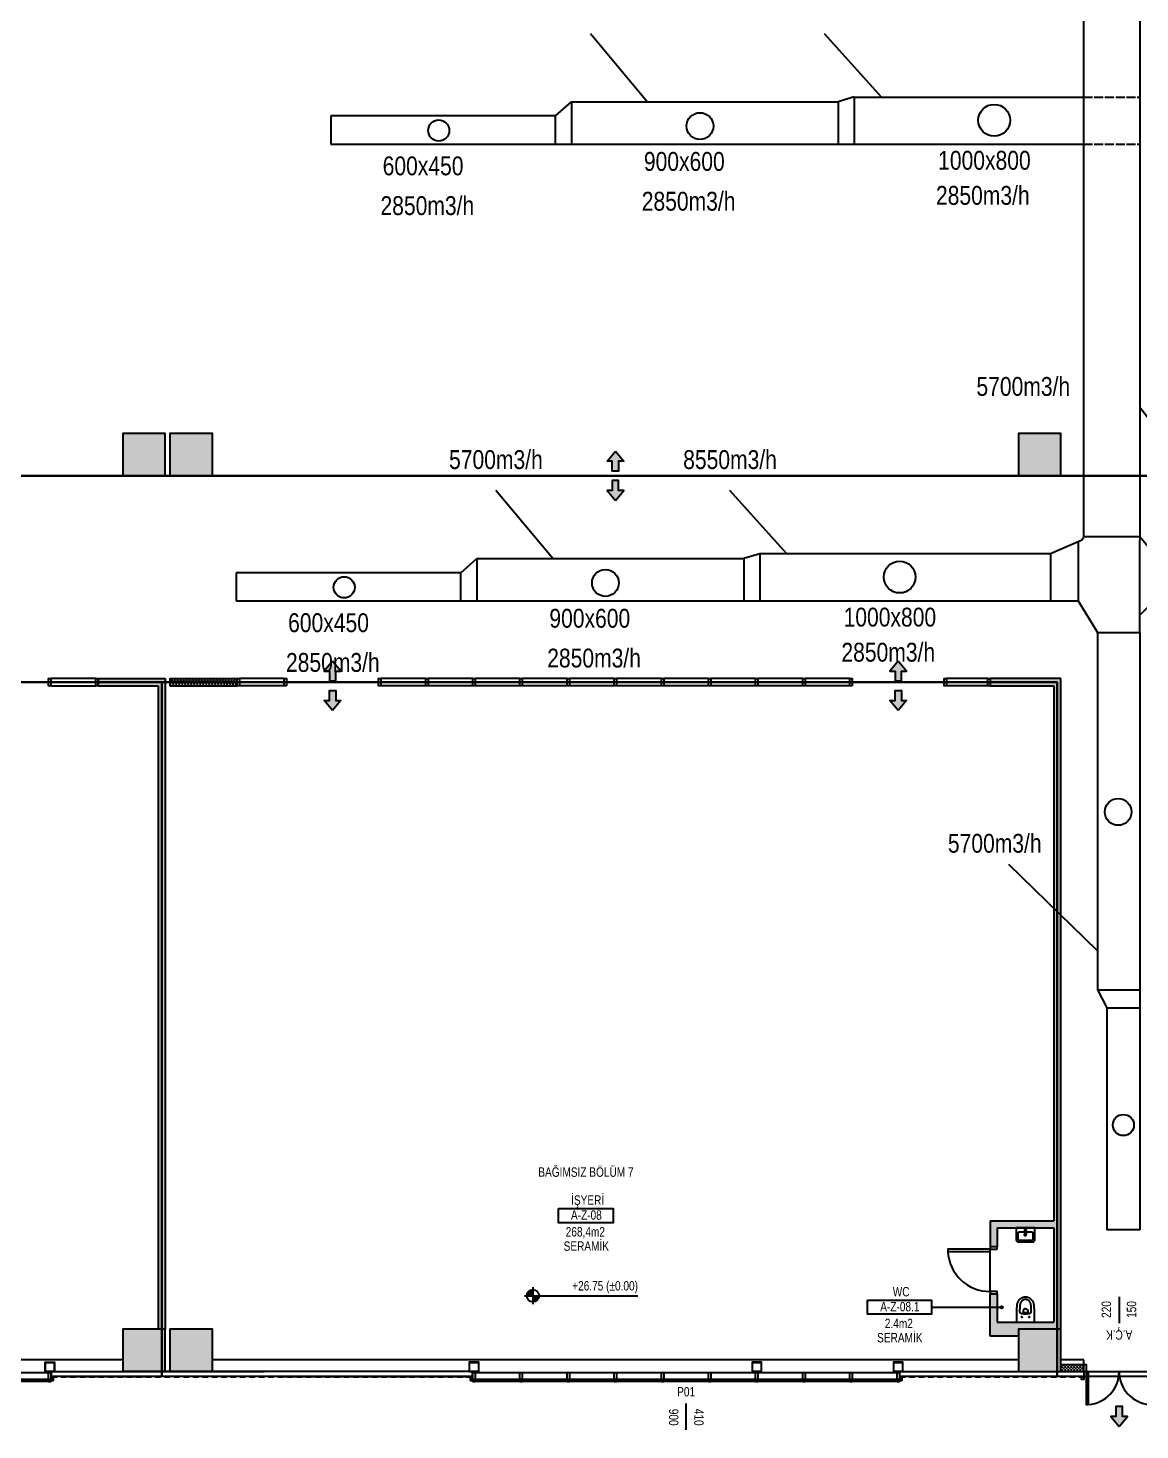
# Model space of a CAD drawing. Header units: centimetres. Extents: x 26200 to 113000, y -600 to 9300.
# Drawn here: x 61333 to 63692, y 1395 to 4369 of the extents above; entities that cross this region are included whole.
import ezdxf
from ezdxf.enums import TextEntityAlignment as Align

# ---------------------------------------------------------------- set-up
doc = ezdxf.new("R2010")
doc.units = ezdxf.units.CM
doc.linetypes.add('DASHED', pattern=[1.524, 1.27, -0.254])
for name, color, linetype in [('A-ANNO-DIMS', 8, 'Continuous'), ('A-ANNO-IDEN', 8, 'Continuous'), ('A-ANNO-TEXT', 8, 'Continuous'), ('A-AREA', 8, 'Continuous'), ('A-DOOR', 8, 'Continuous'), ('A-ELEV-01', 8, 'Continuous'), ('A-ELEV-03', 8, 'Continuous'), ('A-FLOR-FIXT', 8, 'Continuous'), ('A-GLAZ-FRME', 8, 'Continuous'), ('A-GLAZ-FULL', 8, 'Continuous'), ('A-GLAZ-SILL', 8, 'Continuous'), ('A-WALL', 8, 'Continuous'), ('A-WALL-HTCH', 8, 'Continuous'), ('A-WALL-INSL', 8, 'Continuous'), ('A-WALL-SNWPNL', 8, 'Continuous'), ('A-WALL-STEL', 8, 'Continuous'), ('MTY-DONUS-CAP', 110, 'Continuous'), ('MTY-DONUS-KANALI', 4, 'Continuous'), ('MTY-DONUS-KANALI-GIZLI', 4, 'DASHED'), ('MTY-UFLEME-CAP', 21, 'Continuous'), ('MTY-UFLEME-KANALI', 20, 'Continuous'), ('S-CONC', 5, 'Continuous'), ('S-HTCH', 8, 'Continuous'), ('S-STEL', 3, 'Continuous')]:
    doc.layers.add(name, color=color, linetype=linetype)
doc.styles.add('Fields_100', font='act_simplex.shx', dxfattribs={"width": 0.8, "height": 20})
doc.styles.add('ROTAS', font='arial.ttf')
pattern_1 = [(0, (47244.2896, 54361.0323), (3.175, 3.175), [3.175, -3.175])]

# ---------------------------------------------------------------- blocks, each defined once
blk = doc.blocks.new('Mahal kutusu_100')
at = {"color": 0}
blk.add_lwpolyline([(-58, 30), (58, 30), (58, 0), (-58, 0)], close=True, dxfattribs=at)
at = {"color": 0, "style": 'Fields_100', "width": 0.8}
for tag, p in [('MAHAL', (3.6, 37.9)), ('KOD', (0.9, 6.2)), ('ALAN', (-1.3, -29.4)), ('KAPLAMA', (0.8, -59.7))]:
    blk.add_attdef(tag, text='', height=20, dxfattribs=at).set_placement(p, align=Align.CENTER)
blk = doc.blocks.new('KLOZET')
at = {"linetype": 'Continuous'}
for p, q in [((-18, 30.7), (-17.9, 32)), ((-18, 29.4), (-18, 30.7)), ((-17.9, 32), (-17.8, 33.3)), ((-17.8, 33.3), (-17.7, 34.5)), ((-17.7, 34.5), (-17.6, 35.7)), ((-17.6, 35.7), (-17.5, 36.9)), ((-17.5, 36.9), (-17.3, 38.1)), ((-17.3, 38.1), (-17.1, 39.2)), ((-17.1, 39.2), (-16.8, 40.3)), ((-16.8, 40.3), (-16.5, 41.3)), ((-16.5, 41.3), (-16.1, 42.4)), ((-16.1, 42.4), (-15.7, 43.3)), ((-15.7, 43.3), (-15.3, 44.3)), ((-15.3, 44.3), (-14.8, 45.2)), ((-14.8, 45.2), (-14.3, 46)), ((-14.3, 46), (-13.7, 46.8)), ((-13.7, 46.8), (-13.1, 47.6)), ((-13.1, 47.6), (-12.4, 48.3)), ((-12.4, 48.3), (-11.7, 49)), ((-12.2, 31.1), (-12.3, 30.4)), ((-12.3, 30.4), (-12.3, 29.6)), ((-12.1, 32.6), (-12.2, 31.9)), ((-12.2, 31.9), (-12.2, 31.1)), ((-12, 33.9), (-12.1, 33.2)), ((-12.1, 33.2), (-12.1, 32.6)), ((-11.9, 35.1), (-12, 34.5)), ((-12, 34.5), (-12, 33.9)), ((-11.8, 35.7), (-11.9, 35.1)), ((-11.7, 36.7), (-11.8, 36.2)), ((-11.8, 36.2), (-11.8, 35.7)), ((-11.7, 49), (-11, 49.6)), ((-11.6, 37.3), (-11.7, 36.7)), ((-11.5, 37.7), (-11.6, 37.3)), ((-11.4, 38.2), (-11.5, 37.7)), ((-11.3, 38.6), (-11.4, 38.2)), ((-11.2, 39), (-11.3, 38.6)), ((-11.1, 39.4), (-11.2, 39)), ((-11, 39.8), (-11.1, 39.4)), ((-11, 49.6), (-10.3, 50.2)), ((-10.9, 40.2), (-11, 39.8)), ((-10.8, 40.5), (-10.9, 40.2)), ((-10.6, 40.8), (-10.8, 40.5)), ((-10.5, 41.1), (-10.6, 40.8)), ((-10.4, 41.4), (-10.5, 41.1)), ((-10.2, 41.7), (-10.4, 41.4)), ((-10.3, 50.2), (-9.6, 50.7)), ((-10.1, 42), (-10.2, 41.7)), ((-9.9, 42.2), (-10.1, 42)), ((-9.8, 42.5), (-9.9, 42.2)), ((-9.6, 42.7), (-9.8, 42.5)), ((-9.6, 50.7), (-8.8, 51.2)), ((-9.4, 43), (-9.6, 42.7)), ((-9.3, 43.2), (-9.4, 43)), ((-9.1, 43.5), (-9.3, 43.2)), ((-8.9, 43.7), (-9.1, 43.5)), ((-8.7, 44), (-8.9, 43.7)), ((-8.8, 51.2), (-8, 51.7)), ((-8.5, 44.2), (-8.7, 44)), ((-8.2, 44.4), (-8.5, 44.2)), ((-8, 44.7), (-8.2, 44.4)), ((-8, 51.7), (-7.2, 52.1)), ((-7.8, 44.9), (-8, 44.7)), ((-7.5, 45.1), (-7.8, 44.9)), ((-7.3, 45.3), (-7.5, 45.1)), ((-7, 45.5), (-7.3, 45.3)), ((-7.2, 52.1), (-6.4, 52.5)), ((-6.7, 45.8), (-7, 45.5)), ((-6.4, 46), (-6.7, 45.8)), ((-6.4, 52.5), (-5.6, 52.8)), ((-6.1, 46.2), (-6.4, 46)), ((-5.8, 46.4), (-6.1, 46.2)), ((-5.5, 46.5), (-5.8, 46.4)), ((-5.6, 52.8), (-4.8, 53.1)), ((-5.2, 46.7), (-5.5, 46.5)), ((-4.9, 46.9), (-5.2, 46.7)), ((-4.6, 47.1), (-4.9, 46.9)), ((-4.8, 53.1), (-4, 53.3)), ((-4.2, 47.2), (-4.6, 47.1)), ((-3.9, 47.3), (-4.2, 47.2)), ((-4, 53.3), (-3.2, 53.5)), ((-3.6, 47.5), (-3.9, 47.3)), ((-3.3, 47.6), (-3.6, 47.5)), ((-3, 47.7), (-3.3, 47.6)), ((-3.2, 53.5), (-2.3, 53.7)), ((-2.7, 47.8), (-3, 47.7)), ((-2.4, 47.9), (-2.7, 47.8)), ((-2.1, 48), (-2.4, 47.9)), ((-2.3, 53.7), (-1.5, 53.8)), ((-1.8, 48), (-2.1, 48)), ((-1.5, 48.1), (-1.8, 48)), ((-1.5, 53.8), (-0.7, 53.9)), ((-1.2, 48.1), (-1.5, 48.1)), ((-1, 48.2), (-1.2, 48.1)), ((-0.7, 48.2), (-1, 48.2)), ((-0.7, 53.9), (0, 53.9)), ((-0.5, 48.2), (-0.7, 48.2)), ((-0.2, 48.2), (-0.5, 48.2)), ((0, 48.2), (-0.2, 48.2)), ((0, 53.9), (0.7, 53.9)), ((0.5, 48.2), (0, 48.2)), ((1, 48.2), (0.5, 48.2)), ((0.7, 53.9), (1.5, 53.8)), ((1.5, 48.1), (1, 48.2)), ((1.5, 53.8), (2.3, 53.7)), ((2.1, 48), (1.5, 48.1)), ((2.6, 47.8), (2.1, 48)), ((2.3, 53.7), (3.2, 53.5)), ((3.2, 47.6), (2.6, 47.8)), ((3.2, 53.5), (4, 53.3)), ((3.7, 47.4), (3.2, 47.6)), ((4.3, 47.2), (3.7, 47.4)), ((4, 53.3), (4.8, 53.1)), ((4.9, 46.9), (4.3, 47.2)), ((4.8, 53.1), (5.6, 52.8)), ((5.4, 46.6), (4.9, 46.9)), ((6, 46.3), (5.4, 46.6)), ((5.6, 52.8), (6.4, 52.5)), ((6.5, 45.9), (6, 46.3)), ((6.4, 52.5), (7.2, 52.1)), ((7, 45.5), (6.5, 45.9)), ((7.5, 45.1), (7, 45.5)), ((7.2, 52.1), (8, 51.7)), ((8, 44.7), (7.5, 45.1)), ((8, 51.7), (8.8, 51.2)), ((8.4, 44.2), (8, 44.7)), ((8.9, 43.7), (8.4, 44.2)), ((8.8, 51.2), (9.6, 50.7)), ((9.3, 43.2), (8.9, 43.7)), ((9.6, 42.7), (9.3, 43.2)), ((9.6, 50.7), (10.3, 50.2)), ((10, 42.1), (9.6, 42.7)), ((10.3, 41.6), (10, 42.1)), ((10.3, 50.2), (11, 49.6)), ((10.6, 40.9), (10.3, 41.6)), ((10.8, 40.3), (10.6, 40.9)), ((11.1, 39.6), (10.8, 40.3)), ((11, 49.6), (11.7, 49)), ((11.3, 38.9), (11.1, 39.6)), ((11.4, 38.2), (11.3, 38.9)), ((11.6, 37.4), (11.4, 38.2)), ((11.7, 36.6), (11.6, 37.4)), ((11.7, 49), (12.4, 48.3)), ((11.8, 35.7), (11.7, 36.6)), ((11.9, 34.9), (11.8, 35.7)), ((12, 34), (11.9, 34.9)), ((12.1, 33.1), (12, 34)), ((12.2, 32.1), (12.1, 33.1)), ((12.2, 31.2), (12.2, 32.1)), ((12.3, 30.2), (12.2, 31.2)), ((12.3, 29.2), (12.3, 30.2)), ((12.4, 48.3), (13.1, 47.6)), ((13.1, 47.6), (13.7, 46.8)), ((13.7, 46.8), (14.3, 46)), ((14.3, 46), (14.8, 45.2)), ((14.8, 45.2), (15.3, 44.3)), ((15.3, 44.3), (15.7, 43.3)), ((15.7, 43.3), (16.1, 42.4)), ((16.1, 42.4), (16.5, 41.3)), ((16.5, 41.3), (16.8, 40.3)), ((16.8, 40.3), (17.1, 39.2)), ((17.1, 39.2), (17.3, 38.1)), ((17.3, 38.1), (17.5, 36.9)), ((17.5, 36.9), (17.6, 35.7)), ((17.6, 35.7), (17.7, 34.5)), ((17.7, 34.5), (17.8, 33.3)), ((17.8, 33.3), (17.9, 32)), ((17.9, 32), (18, 30.7)), ((18, 30.7), (18, 29.4)), ((-18.3, 0), (-18.2, 12.1)), ((-18.3, 0), (18.3, 0)), ((-18.2, 23.7), (-18.1, 25.2)), ((-18.2, 22.2), (-18.2, 23.7)), ((-18.2, 20.6), (-18.2, 22.2)), ((-18.2, 17.4), (-18.2, 20.6)), ((-18.2, 12.1), (-18.2, 17.4)), ((-18.1, 28), (-18, 29.4)), ((-18.1, 26.6), (-18.1, 28)), ((-18.1, 25.2), (-18.1, 26.6)), ((-12.3, 27.9), (-12.4, 27)), ((-12.4, 27), (-12.4, 26.1)), ((-12.4, 26.1), (-12.4, 25.2)), ((-12.4, 25.2), (-12.4, 24.2)), ((-12.4, 24.2), (-12.4, 23.2)), ((-12.4, 23.2), (-12.4, 22.2)), ((-12.3, 29.6), (-12.3, 28.8)), ((-12.3, 28.8), (-12.3, 27.9)), ((-9.2, 18.4), (-8.2, 18.3)), ((-8.2, 18.3), (-7.1, 18.2)), ((-7.1, 18.2), (-6.1, 18.1)), ((-6.1, 18.1), (-5.1, 18)), ((-5.1, 18), (-4.1, 18)), ((-4.8, 24.3), (-4.9, 23.9)), ((-4.9, 23.9), (-4.9, 23.5)), ((-4.9, 23.5), (-4.8, 20.8)), ((-4.7, 25), (-4.8, 24.6)), ((-4.8, 24.6), (-4.8, 24.3)), ((-4.6, 25.3), (-4.7, 25)), ((-4.4, 25.6), (-4.6, 25.3)), ((-4.3, 25.9), (-4.4, 25.6)), ((-4.1, 26.2), (-4.3, 25.9)), ((-3.9, 26.5), (-4.1, 26.2)), ((-4.1, 18), (-3.1, 17.9)), ((-3.8, 26.8), (-3.9, 26.5)), ((-3.5, 27), (-3.8, 26.8)), ((-3.8, 20.8), (-2.1, 20.8)), ((-3.3, 27.2), (-3.5, 27)), ((-3.1, 27.4), (-3.3, 27.2)), ((-2.8, 27.6), (-3.1, 27.4)), ((-3.1, 17.9), (-2, 17.9)), ((-2.5, 27.8), (-2.8, 27.6)), ((-2.2, 28), (-2.5, 27.8)), ((-1.9, 28.1), (-2.2, 28)), ((-2.1, 20.8), (-0.4, 20.8)), ((-2, 17.9), (-1, 17.9)), ((-1.6, 28.2), (-1.9, 28.1)), ((-1.3, 28.3), (-1.6, 28.2)), ((-1, 28.4), (-1.3, 28.3)), ((-0.7, 28.5), (-1, 28.4)), ((-1, 17.9), (0, 17.9)), ((-0.3, 28.5), (-0.7, 28.5)), ((-0.4, 20.8), (1.7, 20.8)), ((0, 28.5), (-0.3, 28.5)), ((0, 28.5), (0.3, 28.5)), ((0, 17.9), (1, 17.9)), ((0.3, 28.5), (0.7, 28.5)), ((0.7, 28.5), (1, 28.4)), ((1, 28.4), (1.3, 28.3)), ((1, 17.9), (2, 17.9)), ((1.3, 28.3), (1.6, 28.2)), ((1.6, 28.2), (1.9, 28.1)), ((1.7, 20.8), (3.4, 20.8)), ((1.9, 28.1), (2.2, 28)), ((2, 17.9), (3.1, 17.9)), ((2.2, 28), (2.5, 27.8)), ((2.5, 27.8), (2.8, 27.6)), ((2.8, 27.6), (3.1, 27.4)), ((3.1, 27.4), (3.3, 27.2)), ((3.1, 17.9), (4.1, 18)), ((3.3, 27.2), (3.5, 27)), ((3.4, 20.8), (3.8, 20.8)), ((3.5, 27), (3.8, 26.7)), ((3.8, 26.7), (4, 26.5)), ((4, 26.5), (4.1, 26.2)), ((4.1, 26.2), (4.3, 25.9)), ((4.1, 18), (5.1, 18)), ((4.3, 25.9), (4.5, 25.6)), ((4.5, 25.6), (4.6, 25.3)), ((4.6, 25.3), (4.7, 25)), ((4.7, 25), (4.8, 24.6)), ((4.8, 24.6), (4.8, 24.3)), ((4.8, 24.3), (4.9, 23.9)), ((4.9, 23.5), (4.8, 20.8)), ((4.9, 23.9), (4.9, 23.5)), ((5.1, 18), (6.1, 18.1)), ((6.1, 18.1), (7.1, 18.2)), ((7.1, 18.2), (8.2, 18.3)), ((8.2, 18.3), (9.2, 18.4)), ((12.3, 28.1), (12.3, 29.2)), ((12.4, 27), (12.3, 28.1)), ((12.4, 25.9), (12.4, 27)), ((12.4, 24.7), (12.4, 25.9)), ((12.4, 23.4), (12.4, 24.7)), ((12.4, 22.2), (12.4, 23.4)), ((18, 29.4), (18.1, 28)), ((18.1, 28), (18.1, 26.6)), ((18.1, 26.6), (18.1, 25.2)), ((18.1, 25.2), (18.2, 23.7)), ((18.2, 23.7), (18.2, 22.2)), ((18.2, 22.2), (18.2, 20.6)), ((18.2, 20.6), (18.2, 17.4)), ((18.2, 17.4), (18.2, 13.9)), ((18.2, 13.9), (18.3, 0))]:
    blk.add_line(p, q, dxfattribs=at)
at = {"ltscale": 3}
for p, q in [((-6.5, 10.9), (-9, 10.9)), ((-7.7, 12.2), (-7.7, 9.6)), ((9, 10.9), (6.5, 10.9)), ((7.7, 12.2), (7.7, 9.6))]:
    blk.add_line(p, q, dxfattribs=at)
at = {"lineweight": 0}
for p, q in [((-3.8, 20.8), (-4.8, 20.8)), ((3.8, 20.8), (4.8, 20.8))]:
    blk.add_line(p, q, dxfattribs=at)
at = {"linetype": 'Continuous'}
for centre in [(-7.7, 10.9), (7.7, 10.9)]:
    blk.add_circle(centre, 0.75, dxfattribs=at)
for centre, start, end in [((-8.7, 22.1), 179.5021, 262.9898), ((8.7, 22.1), 277.0095, 0.5028)]:
    blk.add_arc(centre, 3.72, start, end, dxfattribs=at)
blk = doc.blocks.new('KAPI_100')
at = {"layer": 'A-DOOR'}
blk.add_line((5, 15), (95, 15), dxfattribs=at)
blk.add_lwpolyline([(95, 15), (95, 105), (90, 105), (90, 15)], dxfattribs=at)
for points in [[(0, 0), (5, 0), (5, 15), (0, 15)], [(95, 0), (100, 0), (100, 15), (95, 15)]]:
    blk.add_lwpolyline(points, close=True, dxfattribs=at)
blk.add_arc((95, 15), 90, 93.1847, 180, dxfattribs=at)
blk = doc.blocks.new('KAPI 150')
at = {"layer": 'A-DOOR'}
blk.add_line((145, 15), (5, 15), dxfattribs=at)
for points in [[(5, 15), (5, 85), (10, 85), (10, 15)], [(145, 15), (145, 85), (140, 85), (140, 15)]]:
    blk.add_lwpolyline(points, dxfattribs=at)
for points in [[(5, 0), (0, 0), (0, 15), (5, 15)], [(150, 0), (145, 0), (145, 15), (150, 15)]]:
    blk.add_lwpolyline(points, close=True, dxfattribs=at)
for centre, start, end in [((5, 15), 0, 85.904), ((145, 15), 94.096, 180)]:
    blk.add_arc(centre, 70, start, end, dxfattribs=at)
blk = doc.blocks.new('AÇK_01')
at = {"color": 0}
blk.add_lwpolyline([(28, 0), (-28, 0)], dxfattribs=at)
at = {"color": 0, "style": 'Fields_100', "width": 0.8}
blk.add_attdef('A.Ç.K.01', text='', height=20, rotation=90, dxfattribs=at).set_placement((-53, 0), align=Align.MIDDLE_CENTER)
for tag, p in [('W', (1, 17.2)), ('H', (1, -36.3))]:
    blk.add_attdef(tag, text='', height=20, dxfattribs=at).set_placement(p, align=Align.CENTER)
blk = doc.blocks.new('Mahal Kutusu_100_2')
at = {"color": 0}
blk.add_lwpolyline([(-68, 30), (68, 30), (68, 0), (-68, 0)], close=True, dxfattribs=at)
at = {"color": 0, "style": 'Fields_100', "width": 0.8}
for tag, p in [('MAHAL', (3.6, 37.9)), ('A-Z-04.1', (0.9, 6.2)), ('ALAN', (-1.3, -29.4)), ('KAPLAMA', (0.8, -59.7))]:
    blk.add_attdef(tag, text='', height=20, dxfattribs=at).set_placement(p, align=Align.CENTER)
blk = doc.blocks.new('*U41')
at = {"layer": 'A-WALL-SNWPNL'}
blk.add_lwpolyline([(50, 1), (42, 1), (40, -1), (32, -1), (30, 1), (22, 1), (20, -1), (12, -1), (10, 1), (2, 1), (0, -1), (-8, -1), (-10, 1), (-18, 1), (-20, -1), (-28, -1), (-30, 1), (-38, 1), (-40, -1), (-48, -1), (-50, 1)], dxfattribs=at)
blk = doc.blocks.new('*U42')
at = {"layer": 'A-WALL-STEL', "color": 0, "linetype": 'ByBlock', "lineweight": -2, "transparency": 16777216}
for p in [(0, 0), (100, 0), (200, 0), (300, 0), (400, 0), (500, 0), (600, 0), (700, 0)]:
    blk.add_blockref('*U41', p, dxfattribs=at)
blk = doc.blocks.new('*U43')
at = {"layer": 'A-WALL-SNWPNL'}
blk.add_lwpolyline([(50, 1), (42, 1), (40, -1), (32, -1), (30, 1), (22, 1), (20, -1), (12, -1), (10, 1), (2, 1), (0, -1), (-8, -1), (-10, 1), (-18, 1), (-20, -1), (-28, -1), (-30, 1), (-38, 1), (-40, -1), (-48, -1), (-50, 1)], dxfattribs=at)
blk = doc.blocks.new('*U44')
at = {"layer": 'A-WALL-STEL', "color": 0, "linetype": 'ByBlock', "lineweight": -2, "transparency": 16777216}
for p in [(0, 0), (100, 0), (200, 0)]:
    blk.add_blockref('*U43', p, dxfattribs=at)

msp = doc.modelspace()

# ---------------------------------------------------------------- hatches: boundary and pattern name
at = {"layer": 'A-ANNO-DIMS'}
h = msp.add_hatch(color=256, dxfattribs=at)
h.paths.add_polyline_path([(62404.4, 1692.7, 0.414214), (62391.4, 1679.7), (62404.4, 1679.7)])
h.paths.add_polyline_path([(62417.4, 1679.7), (62404.4, 1679.7), (62404.4, 1666.7, 0.414214)])
at = {"layer": 'A-ANNO-IDEN'}
h = msp.add_hatch(color=256, dxfattribs=at)
h.dxf.hatch_style = 1
edge = h.paths.add_edge_path()
edge.add_arc((63398.9, 1655.3), 2.5, 0, 360)
at = {"layer": 'A-ANNO-TEXT'}
h = msp.add_hatch(color=256, dxfattribs=at)
h.dxf.hatch_style = 1
h.paths.add_polyline_path([(62579.5, 3470.9), (62597.2, 3449.7), (62586.2, 3449.7), (62586.2, 3428.6), (62572.7, 3428.6), (62572.7, 3449.7), (62561.8, 3449.7)])
h = msp.add_hatch(color=256, dxfattribs=at)
h.dxf.hatch_style = 1
h.paths.add_polyline_path([(62579.5, 3366.3), (62597.2, 3387.4), (62586.2, 3387.4), (62586.2, 3408.6), (62572.7, 3408.6), (62572.7, 3387.4), (62561.8, 3387.4)])
h = msp.add_hatch(color=256, dxfattribs=at)
h.dxf.hatch_style = 1
h.paths.add_polyline_path([(61979.5, 3025.9), (61961.8, 3004.7), (61972.7, 3004.7), (61972.7, 2983.6), (61986.2, 2983.6), (61986.2, 3004.7), (61997.2, 3004.7)])
h = msp.add_hatch(color=256, dxfattribs=at)
h.dxf.hatch_style = 1
h.paths.add_polyline_path([(63179.5, 3025.9), (63161.8, 3004.7), (63172.7, 3004.7), (63172.7, 2983.6), (63186.2, 2983.6), (63186.2, 3004.7), (63197.2, 3004.7)])
h = msp.add_hatch(color=256, dxfattribs=at)
h.dxf.hatch_style = 1
h.paths.add_polyline_path([(61979.5, 2921.3), (61961.8, 2942.4), (61972.7, 2942.4), (61972.7, 2963.6), (61986.2, 2963.6), (61986.2, 2942.4), (61997.2, 2942.4)])
h = msp.add_hatch(color=256, dxfattribs=at)
h.dxf.hatch_style = 1
h.paths.add_polyline_path([(63179.5, 2921.3), (63161.8, 2942.4), (63172.7, 2942.4), (63172.7, 2963.6), (63186.2, 2963.6), (63186.2, 2942.4), (63197.2, 2942.4)])
h = msp.add_hatch(color=256, dxfattribs=at)
h.dxf.hatch_style = 1
h.paths.add_polyline_path([(63648.2, 1402.4), (63665.9, 1423.5), (63655, 1423.5), (63655, 1444.7), (63641.5, 1444.7), (63641.5, 1423.5), (63630.5, 1423.5)])
at = {"layer": 'A-WALL-HTCH'}
h = msp.add_hatch(dxfattribs=at)
h.set_pattern_fill('DASH', color=256)
h.set_pattern_definition(pattern_1)
h.paths.add_polyline_path([(61624.5, 2988.6), (61482, 2988.6), (61482, 2973.6), (61609.5, 2973.6), (61609.5, 1608.6), (61624.5, 1608.6)])
h = msp.add_hatch(dxfattribs=at)
h.set_pattern_fill('DASH', color=256, angle=360)
h.set_pattern_definition([(0, (47244.2896, 54361.0323), (3.175, 3.175), [3.175, -3.175])])
h.paths.add_polyline_path([(61777, 2988.6), (61634.5, 2988.6), (61634.5, 2973.6), (61777, 2973.6)])
h = msp.add_hatch(dxfattribs=at)
h.set_pattern_fill('DASH', color=256)
h.set_pattern_definition([(0, (-26454.6308, -0.018), (3.175, 3.175), [3.175, -3.175])])
h.paths.add_polyline_path([(63434.5, 1608.6), (63524.5, 1608.6), (63524.5, 2988.6), (63374.5, 2988.6), (63374.5, 2973.6), (63509.5, 2973.6), (63509.5, 1838.6), (63374.5, 1838.6), (63374.5, 1783.6), (63389.5, 1783.6), (63389.5, 1823.6), (63509.5, 1823.6), (63509.5, 1623.6), (63389.5, 1623.6), (63389.5, 1683.6), (63374.5, 1683.6), (63374.5, 1593.6), (63434.5, 1593.6)])
h = msp.add_hatch(dxfattribs=at)
h.set_pattern_fill('DASH', color=256)
h.set_pattern_definition(pattern_1)
h.paths.add_polyline_path([(63573.2, 1533.6), (63524.5, 1533.6), (63524.5, 1518.6), (63573.2, 1518.6)])
at = {"layer": 'S-HTCH'}
h = msp.add_hatch(dxfattribs=at)
h.set_pattern_fill('ANSI33', color=256)
h.set_pattern_definition([(45, (47244.2896, 5721.5606), (-4.490128, 4.490128), []), (45, (47248.78, 5721.5606), (-4.490128, 4.490128), [3.175, -1.5875])])
h.paths.add_polyline_path([(63434.5, 1518.6), (63524.5, 1518.6), (63524.5, 1608.6), (63434.5, 1608.6)])
h.paths.add_polyline_path([(63434.5, 7218.6), (63524.5, 7218.6), (63524.5, 7308.6), (63434.5, 7308.6)])
h.paths.add_polyline_path([(61634.5, 1518.6), (61724.5, 1518.6), (61724.5, 1608.6), (61634.5, 1608.6)])
h.paths.add_polyline_path([(58034.5, 1518.6), (58124.5, 1518.6), (58124.5, 1608.6), (58034.5, 1608.6)])
h.paths.add_polyline_path([(61634.5, 7218.6), (61724.5, 7218.6), (61724.5, 7308.6), (61634.5, 7308.6)])
h.paths.add_polyline_path([(58034.5, 7218.6), (58124.5, 7218.6), (58124.5, 7308.6), (58034.5, 7308.6)])
h.paths.add_polyline_path([(63434.5, 3418.6), (63524.5, 3418.6), (63524.5, 3508.6), (63434.5, 3508.6)])
h.paths.add_polyline_path([(63434.5, 5318.6), (63524.5, 5318.6), (63524.5, 5408.6), (63434.5, 5408.6)])
h.paths.add_polyline_path([(61634.5, 3418.6), (61724.5, 3418.6), (61724.5, 3508.6), (61634.5, 3508.6)])
h.paths.add_polyline_path([(58034.5, 3418.6), (58124.5, 3418.6), (58124.5, 3508.6), (58034.5, 3508.6)])
h.paths.add_polyline_path([(61634.5, 5318.6), (61724.5, 5318.6), (61724.5, 5408.6), (61634.5, 5408.6)])
h.paths.add_polyline_path([(58034.5, 5318.6), (58124.5, 5318.6), (58124.5, 5408.6), (58034.5, 5408.6)])
h.paths.add_polyline_path([(68834.5, 3418.6), (68924.5, 3418.6), (68924.5, 3508.6), (68834.5, 3508.6)])
h.paths.add_polyline_path([(68834.5, 5318.6), (68924.5, 5318.6), (68924.5, 5408.6), (68834.5, 5408.6)])
h.paths.add_polyline_path([(67034.5, 3418.6), (67124.5, 3418.6), (67124.5, 3508.6), (67034.5, 3508.6)])
h.paths.add_polyline_path([(67034.5, 5318.6), (67124.5, 5318.6), (67124.5, 5408.6), (67034.5, 5408.6)])
h.paths.add_polyline_path([(65234.5, 3418.6), (65324.5, 3418.6), (65324.5, 3508.6), (65234.5, 3508.6)])
h.paths.add_polyline_path([(65234.5, 5318.6), (65324.5, 5318.6), (65324.5, 5408.6), (65234.5, 5408.6)])
h.paths.add_polyline_path([(61534.5, 3418.6), (61624.5, 3418.6), (61624.5, 3508.6), (61534.5, 3508.6)])
h.paths.add_polyline_path([(61534.5, 5318.6), (61624.5, 5318.6), (61624.5, 5408.6), (61534.5, 5408.6)])
h.paths.add_polyline_path([(59834.5, 3418.6), (59924.5, 3418.6), (59924.5, 3508.6), (59834.5, 3508.6)])
h.paths.add_polyline_path([(59834.5, 5318.6), (59924.5, 5318.6), (59924.5, 5408.6), (59834.5, 5408.6)])
h.paths.add_polyline_path([(56234.5, 3418.6), (56324.5, 3418.6), (56324.5, 3508.6), (56234.5, 3508.6)])
h.paths.add_polyline_path([(56234.5, 5318.6), (56324.5, 5318.6), (56324.5, 5408.6), (56234.5, 5408.6)])
h.paths.add_polyline_path([(54434.5, 3418.6), (54524.5, 3418.6), (54524.5, 3508.6), (54434.5, 3508.6)])
h.paths.add_polyline_path([(54434.5, 5318.6), (54524.5, 5318.6), (54524.5, 5408.6), (54434.5, 5408.6)])
h.paths.add_polyline_path([(52634.5, 3418.6), (52724.5, 3418.6), (52724.5, 3508.6), (52634.5, 3508.6)])
h.paths.add_polyline_path([(52634.5, 5318.6), (52724.5, 5318.6), (52724.5, 5408.6), (52634.5, 5408.6)])
h.paths.add_polyline_path([(70634.5, 5318.6), (70724.5, 5318.6), (70724.5, 5408.6), (70634.5, 5408.6)])
h.paths.add_polyline_path([(70634.5, 3418.6), (70724.5, 3418.6), (70724.5, 3508.6), (70634.5, 3508.6)])
h.paths.add_polyline_path([(70634.5, 1518.6), (70724.5, 1518.6), (70724.5, 1608.6), (70634.5, 1608.6)])
h.paths.add_polyline_path([(68834.5, 1518.6), (68924.5, 1518.6), (68924.5, 1608.6), (68834.5, 1608.6)])
h.paths.add_polyline_path([(67034.5, 1518.6), (67124.5, 1518.6), (67124.5, 1608.6), (67034.5, 1608.6)])
h.paths.add_polyline_path([(65234.5, 1518.6), (65324.5, 1518.6), (65324.5, 1608.6), (65234.5, 1608.6)])
h.paths.add_polyline_path([(61534.5, 1518.6), (61624.5, 1518.6), (61624.5, 1608.6), (61534.5, 1608.6)])
h.paths.add_polyline_path([(59834.5, 1518.6), (59924.5, 1518.6), (59924.5, 1608.6), (59834.5, 1608.6)])
h.paths.add_polyline_path([(56234.5, 1518.6), (56324.5, 1518.6), (56324.5, 1608.6), (56234.5, 1608.6)])
h.paths.add_polyline_path([(54434.5, 1518.6), (54524.5, 1518.6), (54524.5, 1608.6), (54434.5, 1608.6)])
h.paths.add_polyline_path([(52634.5, 1518.6), (52724.5, 1518.6), (52724.5, 1608.6), (52634.5, 1608.6)])
h.paths.add_polyline_path([(70634.5, 7218.6), (70724.5, 7218.6), (70724.5, 7308.6), (70634.5, 7308.6)])
h.paths.add_polyline_path([(68834.5, 7218.6), (68924.5, 7218.6), (68924.5, 7308.6), (68834.5, 7308.6)])
h.paths.add_polyline_path([(67034.5, 7218.6), (67124.5, 7218.6), (67124.5, 7308.6), (67034.5, 7308.6)])
h.paths.add_polyline_path([(65234.5, 7218.6), (65324.5, 7218.6), (65324.5, 7308.6), (65234.5, 7308.6)])
h.paths.add_polyline_path([(61534.5, 7218.6), (61624.5, 7218.6), (61624.5, 7308.6), (61534.5, 7308.6)])
h.paths.add_polyline_path([(59834.5, 7218.6), (59924.5, 7218.6), (59924.5, 7308.6), (59834.5, 7308.6)])
h.paths.add_polyline_path([(56234.5, 7218.6), (56324.5, 7218.6), (56324.5, 7308.6), (56234.5, 7308.6)])
h.paths.add_polyline_path([(54434.5, 7218.6), (54524.5, 7218.6), (54524.5, 7308.6), (54434.5, 7308.6)])
h.paths.add_polyline_path([(52634.5, 7218.6), (52724.5, 7218.6), (52724.5, 7308.6), (52634.5, 7308.6)])

# ---------------------------------------------------------------- linework, layer by layer
at = {"layer": 'A-ANNO-DIMS'}
for p, q in [((62404.4, 1697.7), (62404.4, 1661.7)), ((62386.4, 1679.7), (62627.4, 1679.7))]:
    msp.add_line(p, q, dxfattribs=at)
msp.add_circle((62404.4, 1679.7), 13, dxfattribs=at)
at = {"layer": 'A-ANNO-IDEN'}
msp.add_lwpolyline([(63250.1, 1655.3), (63398.9, 1655.3)], dxfattribs=at)
msp.add_circle((63398.9, 1655.3), 2.5, dxfattribs=at)
at = {"layer": 'A-ANNO-TEXT'}
for points in [[(62579.5, 3470.9), (62597.2, 3449.7), (62586.2, 3449.7), (62586.2, 3428.6), (62572.7, 3428.6), (62572.7, 3449.7), (62561.8, 3449.7)], [(62579.5, 3366.3), (62597.2, 3387.4), (62586.2, 3387.4), (62586.2, 3408.6), (62572.7, 3408.6), (62572.7, 3387.4), (62561.8, 3387.4)], [(61979.5, 3025.9), (61961.8, 3004.7), (61972.7, 3004.7), (61972.7, 2983.6), (61986.2, 2983.6), (61986.2, 3004.7), (61997.2, 3004.7)], [(63179.5, 3025.9), (63161.8, 3004.7), (63172.7, 3004.7), (63172.7, 2983.6), (63186.2, 2983.6), (63186.2, 3004.7), (63197.2, 3004.7)], [(61979.5, 2921.3), (61961.8, 2942.4), (61972.7, 2942.4), (61972.7, 2963.6), (61986.2, 2963.6), (61986.2, 2942.4), (61997.2, 2942.4)], [(63179.5, 2921.3), (63161.8, 2942.4), (63172.7, 2942.4), (63172.7, 2963.6), (63186.2, 2963.6), (63186.2, 2942.4), (63197.2, 2942.4)], [(63648.2, 1402.4), (63665.9, 1423.5), (63655, 1423.5), (63655, 1444.7), (63641.5, 1444.7), (63641.5, 1423.5), (63630.5, 1423.5)]]:
    msp.add_lwpolyline(points, close=True, dxfattribs=at)
at = {"layer": 'A-AREA'}
for points in [[(62587, 7318.6), (70734.5, 7318.6), (70734.5, 3418.6), (52612, 3418.6), (52612, 7318.6), (59834.5, 7318.6), (59834.5, 7053.6), (62587, 7053.6)], [(52612, 1508.6), (52612, 3418.6), (70734.5, 3418.6), (70734.5, 2981.1), (63779.5, 2981.1), (63779.2, 1508.6), (63517, 1508.6), (63517, 2981.1), (58079.5, 2981.1), (58079.5, 1508.6), (56279.5, 1508.6), (56279.5, 2981.1), (52979.5, 2981.1), (52979.5, 1508.6)], [(59879.5, 2981.1), (61617, 2981.1), (61617, 1508.6), (61382, 1508.6), (61382, 1497.6), (60477, 1497.6), (60477, 1508.6), (59879.5, 1508.6), (59879.5, 1593.6), (59812, 1593.6), (59812, 1838.6), (59947, 1838.6), (59947, 2061.1), (59879.5, 2061.1)], [(61617, 2981.1), (63517, 2981.1), (63517, 1508.6), (63182, 1508.6), (63182, 1497.6), (62277, 1497.6), (62277, 1508.6), (61617, 1508.6)]]:
    msp.add_lwpolyline(points, close=True, dxfattribs=at)
at = {"layer": 'A-ELEV-01'}
for p, q in [((59924.5, 3418.6), (61534.5, 3418.6)), ((61724.5, 3418.6), (63434.5, 3418.6)), ((63524.5, 3418.6), (65234.5, 3418.6)), ((61282, 1516.6), (61377, 1516.6)), ((63434.5, 1543.6), (61724.5, 1543.6)), ((62282, 1516.6), (62377, 1516.6)), ((62382, 1516.6), (62477, 1516.6)), ((62482, 1516.6), (62577, 1516.6)), ((62582, 1516.6), (62677, 1516.6)), ((62682, 1516.6), (62777, 1516.6)), ((62782, 1516.6), (62877, 1516.6)), ((62882, 1516.6), (62977, 1516.6)), ((62982, 1516.6), (63077, 1516.6)), ((63082, 1516.6), (63177, 1516.6)), ((63573.2, 1543.6), (63524.5, 1543.6)), ((63573.2, 1533.6), (63573.2, 1543.6)), ((62298.5, 1501.6), (62860.5, 1501.6))]:
    msp.add_line(p, q, dxfattribs=at)
at = {"layer": 'A-ELEV-01', "elevation": 0}
msp.add_lwpolyline([(61534.5, 1543.6), (60489.5, 1543.6)], dxfattribs=at)
at = {"layer": 'A-ELEV-03'}
for points in [[(61383, 1508.6), (61383, 1518.6)], [(61862, 1508.6), (62276, 1508.6), (62276, 1518.6)], [(63573.2, 1508.6), (63183, 1508.6), (63183, 1518.6)]]:
    msp.add_lwpolyline(points, dxfattribs=at)
at = {"layer": 'A-ELEV-03', "elevation": 0}
msp.add_lwpolyline([(61797, 1508.6), (61383, 1508.6)], dxfattribs=at)
at = {"layer": 'A-FLOR-FIXT'}
for p, q in [((63448.9, 1814.6), (63436.5, 1814.6)), ((63462.5, 1814.6), (63449.9, 1814.6)), ((63433.5, 1811.6), (63433.5, 1800.6)), ((63436.5, 1797.6), (63462.5, 1797.6)), ((63465.5, 1800.6), (63465.5, 1811.6))]:
    msp.add_line(p, q, dxfattribs=at)
for points in [[(63429.5, 1823.6), (63429.5, 1798.6, 0.414214), (63434.5, 1793.6), (63464.5, 1793.6, 0.414214), (63469.5, 1798.6), (63469.5, 1823.6)], [(63448.9, 1818.8), (63448.9, 1810.8, 1), (63449.9, 1810.8), (63449.9, 1818.8, 1)]]:
    msp.add_lwpolyline(points, format="xyb", close=True, dxfattribs=at)
for centre, radius, start, end in [((63436.5, 1811.6), 3, 90, 180), ((63449.4, 1818.8), 2, 284.4775, 255.5225), ((63462.5, 1811.6), 3, 0, 90), ((63436.5, 1800.6), 3, 180, 270), ((63449.5, 1809.6), 2.5, 103.0141, 79.9324), ((63462.5, 1800.6), 3, 270, 0)]:
    msp.add_arc(centre, radius, start, end, dxfattribs=at)
at = {"layer": 'A-GLAZ-FRME'}
for points in [[(61382, 2973.6), (61377, 2973.6), (61377, 2988.6), (61382, 2988.6)], [(61482, 2973.6), (61477, 2973.6), (61477, 2988.6), (61482, 2988.6)], [(61782, 2973.6), (61777, 2973.6), (61777, 2988.6), (61782, 2988.6)], [(61882, 2973.6), (61877, 2973.6), (61877, 2988.6), (61882, 2988.6)], [(62082, 2973.6), (62077, 2973.6), (62077, 2988.6), (62082, 2988.6)], [(62182, 2973.6), (62177, 2973.6), (62177, 2988.6), (62182, 2988.6)], [(62282, 2973.6), (62277, 2973.6), (62277, 2988.6), (62282, 2988.6)], [(62382, 2973.6), (62377, 2973.6), (62377, 2988.6), (62382, 2988.6)], [(62482, 2973.6), (62477, 2973.6), (62477, 2988.6), (62482, 2988.6)], [(62582, 2973.6), (62577, 2973.6), (62577, 2988.6), (62582, 2988.6)], [(62682, 2973.6), (62677, 2973.6), (62677, 2988.6), (62682, 2988.6)], [(62782, 2973.6), (62777, 2973.6), (62777, 2988.6), (62782, 2988.6)], [(62882, 2973.6), (62877, 2973.6), (62877, 2988.6), (62882, 2988.6)], [(62982, 2973.6), (62977, 2973.6), (62977, 2988.6), (62982, 2988.6)], [(63082, 2973.6), (63077, 2973.6), (63077, 2988.6), (63082, 2988.6)], [(63282, 2973.6), (63277, 2973.6), (63277, 2988.6), (63282, 2988.6)], [(63374.5, 2973.6), (63369.5, 2973.6), (63369.5, 2988.6), (63374.5, 2988.6)], [(61382, 1501.6), (61377, 1501.6), (61377, 1516.6), (61382, 1516.6)], [(62282, 1501.6), (62277, 1501.6), (62277, 1516.6), (62282, 1516.6)], [(62382, 1501.6), (62377, 1501.6), (62377, 1516.6), (62382, 1516.6)], [(62482, 1501.6), (62477, 1501.6), (62477, 1516.6), (62482, 1516.6)], [(62582, 1501.6), (62577, 1501.6), (62577, 1516.6), (62582, 1516.6)], [(62682, 1501.6), (62677, 1501.6), (62677, 1516.6), (62682, 1516.6)], [(62782, 1501.6), (62777, 1501.6), (62777, 1516.6), (62782, 1516.6)], [(62882, 1501.6), (62877, 1501.6), (62877, 1516.6), (62882, 1516.6)], [(62982, 1501.6), (62977, 1501.6), (62977, 1516.6), (62982, 1516.6)], [(63082, 1501.6), (63077, 1501.6), (63077, 1516.6), (63082, 1516.6)], [(63182, 1501.6), (63177, 1501.6), (63177, 1516.6), (63182, 1516.6)], [(61377, 1497.6), (61382, 1497.6), (61382, 1499.6), (61377, 1499.6)], [(62277, 1497.6), (62282, 1497.6), (62282, 1499.6), (62277, 1499.6)], [(62377, 1497.6), (62382, 1497.6), (62382, 1499.6), (62377, 1499.6)], [(62477, 1497.6), (62482, 1497.6), (62482, 1499.6), (62477, 1499.6)], [(62577, 1497.6), (62582, 1497.6), (62582, 1499.6), (62577, 1499.6)], [(62677, 1497.6), (62682, 1497.6), (62682, 1499.6), (62677, 1499.6)], [(62777, 1497.6), (62782, 1497.6), (62782, 1499.6), (62777, 1499.6)], [(62877, 1497.6), (62882, 1497.6), (62882, 1499.6), (62877, 1499.6)], [(62977, 1497.6), (62982, 1497.6), (62982, 1499.6), (62977, 1499.6)], [(63077, 1497.6), (63082, 1497.6), (63082, 1499.6), (63077, 1499.6)], [(63177, 1497.6), (63182, 1497.6), (63182, 1499.6), (63177, 1499.6)]]:
    msp.add_lwpolyline(points, close=True, dxfattribs=at)
at = {"layer": 'A-GLAZ-FULL'}
for p, q in [((61877, 2988.6), (61782, 2988.6)), ((62177, 2988.6), (62082, 2988.6)), ((62277, 2988.6), (62182, 2988.6)), ((62377, 2988.6), (62282, 2988.6)), ((62477, 2988.6), (62382, 2988.6)), ((62577, 2988.6), (62482, 2988.6)), ((62677, 2988.6), (62582, 2988.6)), ((62777, 2988.6), (62682, 2988.6)), ((62877, 2988.6), (62782, 2988.6)), ((62977, 2988.6), (62882, 2988.6)), ((63077, 2988.6), (62982, 2988.6))]:
    msp.add_line(p, q, dxfattribs=at)
for points in [[(61477, 2988.6), (61382, 2988.6)], [(63369.5, 2988.6), (63282, 2988.6)]]:
    msp.add_lwpolyline(points, dxfattribs=at)
for points in [[(61280.5, 1499.6), (61378.5, 1499.6), (61378.5, 1501.6), (61280.5, 1501.6)], [(62280.5, 1499.6), (62378.5, 1499.6), (62378.5, 1501.6), (62280.5, 1501.6)], [(62380.5, 1499.6), (62478.5, 1499.6), (62478.5, 1501.6), (62380.5, 1501.6)], [(62480.5, 1499.6), (62578.5, 1499.6), (62578.5, 1501.6), (62480.5, 1501.6)], [(62580.5, 1499.6), (62678.5, 1499.6), (62678.5, 1501.6), (62580.5, 1501.6)], [(62680.5, 1499.6), (62778.5, 1499.6), (62778.5, 1501.6), (62680.5, 1501.6)], [(62780.5, 1499.6), (62878.5, 1499.6), (62878.5, 1501.6), (62780.5, 1501.6)], [(62880.5, 1499.6), (62978.5, 1499.6), (62978.5, 1501.6), (62880.5, 1501.6)], [(62980.5, 1499.6), (63078.5, 1499.6), (63078.5, 1501.6), (62980.5, 1501.6)], [(63080.5, 1499.6), (63178.5, 1499.6), (63178.5, 1501.6), (63080.5, 1501.6)]]:
    msp.add_lwpolyline(points, close=True, dxfattribs=at)
at = {"layer": 'A-GLAZ-SILL'}
for p, q in [((61382, 2973.6), (61477, 2973.6)), ((61877, 2973.6), (61782, 2973.6)), ((62177, 2973.6), (62082, 2973.6)), ((62277, 2973.6), (62182, 2973.6)), ((62377, 2973.6), (62282, 2973.6)), ((62477, 2973.6), (62382, 2973.6)), ((62577, 2973.6), (62482, 2973.6)), ((62677, 2973.6), (62582, 2973.6)), ((62777, 2973.6), (62682, 2973.6)), ((62877, 2973.6), (62782, 2973.6)), ((62977, 2973.6), (62882, 2973.6)), ((63077, 2973.6), (62982, 2973.6)), ((63369.5, 2973.6), (63282, 2973.6))]:
    msp.add_line(p, q, dxfattribs=at)
at = {"layer": 'A-WALL'}
for p, q in [((61482, 2988.6), (61624.5, 2988.6)), ((61482, 2973.6), (61482, 2988.6)), ((61624.5, 2988.6), (61624.5, 1608.6)), ((61634.5, 2988.6), (61777, 2988.6)), ((61634.5, 2988.6), (61634.5, 2973.6)), ((63524.5, 2988.6), (63374.5, 2988.6)), ((63374.5, 2988.6), (63374.5, 2973.6)), ((63524.5, 1608.6), (63524.5, 2988.6)), ((61482, 2973.6), (61609.5, 2973.6)), ((61609.5, 2973.6), (61609.5, 1608.6)), ((61634.5, 2973.6), (61777, 2973.6)), ((63374.5, 2973.6), (63509.5, 2973.6)), ((63509.5, 2973.6), (63509.5, 1838.6)), ((63374.5, 1838.6), (63509.5, 1838.6)), ((63374.5, 1838.6), (63374.5, 1783.6)), ((63389.5, 1823.6), (63509.5, 1823.6)), ((63389.5, 1823.6), (63389.5, 1783.6)), ((63509.5, 1823.6), (63509.5, 1623.6)), ((63374.5, 1593.6), (63374.5, 1683.6)), ((63374.5, 1683.6), (63389.5, 1683.6)), ((63389.5, 1683.6), (63389.5, 1623.6)), ((61624.5, 1608.6), (61609.5, 1608.6)), ((63389.5, 1623.6), (63509.5, 1623.6)), ((63434.5, 1593.6), (63374.5, 1593.6)), ((63524.5, 1533.6), (63573.2, 1533.6)), ((63524.5, 1518.6), (63573.2, 1518.6))]:
    msp.add_line(p, q, dxfattribs=at)
for points in [[(61777, 2973.6), (61777, 2988.6)], [(62077, 2973.6), (62077, 2988.6)]]:
    msp.add_lwpolyline(points, dxfattribs=at)
at = {"layer": 'A-WALL-INSL'}
msp.add_line((61417, 1508.6), (61597, 1508.6), dxfattribs=at)
at = {"layer": 'A-WALL-SNWPNL'}
for p, q in [((61383, 1518.6), (61834.5, 1518.6)), ((62276, 1518.6), (61534.5, 1518.6)), ((63183, 1518.6), (63573.2, 1518.6))]:
    msp.add_line(p, q, dxfattribs=at)
for points in [[(63578.2, 1518.6), (63573.2, 1518.6), (63573.2, 1501.6), (63568.2, 1501.6), (63568.2, 1506.1)], [(62277, 1508.6), (62275, 1508.6), (62273, 1506.6), (62265, 1506.6), (62263, 1508.6), (62255, 1508.6), (62253, 1506.6), (62245, 1506.6), (62243, 1508.6), (62235, 1508.6), (62233, 1506.6), (62225, 1506.6), (62223, 1508.6), (62215, 1508.6), (62213, 1506.6), (62205, 1506.6), (62203, 1508.6), (62195, 1508.6), (62193, 1506.6), (62185, 1506.6), (62183, 1508.6)], [(63573.2, 1506.8), (63573, 1506.6), (63565, 1506.6), (63563, 1508.6), (63555, 1508.6), (63553, 1506.6), (63545, 1506.6), (63543, 1508.6), (63535, 1508.6), (63533, 1506.6), (63525, 1506.6), (63523, 1508.6), (63515, 1508.6), (63513, 1506.6), (63505, 1506.6), (63503, 1508.6), (63495, 1508.6), (63493, 1506.6), (63485, 1506.6), (63483, 1508.6)]]:
    msp.add_lwpolyline(points, dxfattribs=at)
for points in [[(61387, 1506.1), (61387, 1499.6), (61382, 1499.6), (61379.5, 1499.6), (61379.5, 1499.8), (61382, 1499.8), (61386.8, 1499.8), (61386.8, 1506.1)], [(62272, 1506.1), (62272, 1499.6), (62277, 1499.6), (62279.5, 1499.6), (62279.5, 1499.8), (62277, 1499.8), (62272.2, 1499.8), (62272.2, 1506.1)], [(63187, 1506.1), (63187, 1499.6), (63182, 1499.6), (63179.5, 1499.6), (63179.5, 1499.8), (63182, 1499.8), (63186.8, 1499.8), (63186.8, 1506.1)]]:
    msp.add_lwpolyline(points, close=True, dxfattribs=at)
at = {"layer": 'MTY-DONUS-CAP', "color": 1}
for points in [[(62647.2, 4212.3), (62526.4, 4356.5)], [(63143.9, 4222.2), (63023, 4356.5)]]:
    msp.add_lwpolyline(points, dxfattribs=at)
at = {"layer": 'MTY-DONUS-KANALI', "color": 1}
for points in [[(62452.3, 4182.3), (62486.1, 4212.3)], [(62486.1, 4212.3), (63052.4, 4212.3)], [(62486.1, 4212.3), (62486.1, 4122.3)], [(63086.2, 4222.3), (63052.4, 4212.3)], [(63052.4, 4212.3), (63052.4, 4122.3)], [(63086.2, 4222.3), (63086.2, 4122.3)], [(62452.3, 4182.3), (61975.8, 4182.3)], [(61975.8, 4182.3), (61975.8, 4122.3)], [(62452.3, 4122.3), (62452.3, 4182.3)]]:
    msp.add_lwpolyline(points, dxfattribs=at)
at = {"layer": 'MTY-DONUS-KANALI'}
for points in [[(63086.2, 4222.2), (63572.4, 4222.2)], [(61975.8, 4122.3), (63572.4, 4122.3)]]:
    msp.add_lwpolyline(points, dxfattribs=at)
at = {"layer": 'MTY-DONUS-KANALI', "color": 1}
for centre, radius in [((63383.1, 4172.9), 33.7), ((62204.7, 4151.2), 22.4), ((62758.9, 4160.5), 28.4)]:
    msp.add_circle(centre, radius, dxfattribs=at)
at = {"layer": 'MTY-DONUS-KANALI-GIZLI', "ltscale": 15}
for points in [[(63572.4, 4222.2), (63692.4, 4222.2)], [(63572.4, 4122.3), (63692.4, 4122.3)]]:
    msp.add_lwpolyline(points, dxfattribs=at)
at = {"layer": 'MTY-UFLEME-CAP', "color": 1}
msp.add_lwpolyline([(63835.3, 3380.5), (63692.4, 3563.6)], dxfattribs=at)
at = {"layer": 'MTY-UFLEME-CAP', "color": 5}
for points in [[(62446.6, 3243.3), (62325.8, 3387.5)], [(62943.3, 3253.2), (62822.5, 3387.5)], [(63602.4, 2411.5), (63413.9, 2594.6)]]:
    msp.add_lwpolyline(points, dxfattribs=at)
at = {"layer": 'MTY-UFLEME-KANALI', "color": 5}
for points in [[(63692.4, 5173.5), (63692.4, 3283.2)], [(63561.4, 3278.6), (63561.4, 3153.3)], [(63572.4, 3289.9), (63692.4, 3289.9)], [(63692.4, 3289.9), (63722.4, 3253.2)], [(63692.4, 3123.3), (63692.4, 3283.2)], [(62251.7, 3213.3), (62285.6, 3243.3)], [(62285.6, 3243.3), (62851.8, 3243.3)], [(62285.6, 3243.3), (62285.6, 3153.3)], [(62885.6, 3253.3), (62851.8, 3243.3)], [(62851.8, 3243.3), (62851.8, 3153.3)], [(62885.6, 3253.3), (62885.6, 3153.3)], [(63502.4, 3253.2), (63502.4, 3153.3)], [(62251.7, 3213.3), (61775.2, 3213.3)], [(61775.2, 3213.3), (61775.2, 3153.3)], [(62251.7, 3153.3), (62251.7, 3213.3)], [(61775.2, 3153.3), (63561.4, 3153.3)], [(63561.4, 3153.3), (63602.4, 3086.3)], [(63602.4, 3086.3), (63692.4, 3086.3)], [(63602.4, 3086.3), (63602.4, 2328.3), (63622.4, 2290.2)], [(63692.4, 3086.3), (63692.4, 1819.2)], [(63602.4, 2328.3), (63692.4, 2328.3)], [(63622.4, 2290.2), (63622.4, 1819.2)], [(63622.4, 2290.2), (63692.4, 2290.2)], [(63692.4, 1819.2), (63622.4, 1819.2)]]:
    msp.add_lwpolyline(points, dxfattribs=at)
msp.add_lwpolyline([(63572.4, 5106.5), (63572.4, 3289.9, -0.299827), (63566.4, 3280.7), (63502.4, 3253.2), (62885.6, 3253.2)], format="xyb", dxfattribs=at)
at = {"layer": 'MTY-UFLEME-KANALI'}
for points in [[(63692.4, 3123.3), (63722.4, 3153.3)], [(63692.4, 3086.3), (63692.4, 3123.3)]]:
    msp.add_lwpolyline(points, dxfattribs=at)
at = {"layer": 'MTY-UFLEME-KANALI', "color": 5}
for centre, radius in [((62558.3, 3191.5), 28.4), ((63182.6, 3203.9), 33.7), ((62004.1, 3182.2), 22.4), ((63646.2, 2705.8), 28.4), ((63657.3, 2041.7), 22.4)]:
    msp.add_circle(centre, radius, dxfattribs=at)
at = {"layer": 'S-CONC'}
for points in [[(61534.5, 3418.6), (61624.5, 3418.6), (61624.5, 3508.6), (61534.5, 3508.6)], [(61634.5, 3418.6), (61724.5, 3418.6), (61724.5, 3508.6), (61634.5, 3508.6)], [(63434.5, 3418.6), (63524.5, 3418.6), (63524.5, 3508.6), (63434.5, 3508.6)], [(61534.5, 1518.6), (61624.5, 1518.6), (61624.5, 1608.6), (61534.5, 1608.6)], [(61634.5, 1518.6), (61724.5, 1518.6), (61724.5, 1608.6), (61634.5, 1608.6)], [(63434.5, 1518.6), (63524.5, 1518.6), (63524.5, 1608.6), (63434.5, 1608.6)]]:
    msp.add_lwpolyline(points, close=True, dxfattribs=at)
at = {"layer": 'S-STEL'}
msp.add_lwpolyline([(61369.5, 1518.6), (61369.5, 1538.6), (61389.5, 1538.6), (61389.5, 1518.6), (61369.5, 1518.6)], dxfattribs=at)
for points in [[(61370.1, 1519.2), (61370.1, 1538), (61388.9, 1538), (61388.9, 1519.2)], [(62269.5, 1518.6), (62289.5, 1518.6), (62289.5, 1538.6), (62269.5, 1538.6)]]:
    msp.add_lwpolyline(points, close=True, dxfattribs=at)
at = {"layer": 'S-STEL', "elevation": 0}
for points in [[(62270.1, 1538), (62288.9, 1538), (62288.9, 1519.2), (62270.1, 1519.2)], [(62869.5, 1518.6), (62889.5, 1518.6), (62889.5, 1538.6), (62869.5, 1538.6)], [(62870.1, 1538), (62888.9, 1538), (62888.9, 1519.2), (62870.1, 1519.2)], [(63169.5, 1518.6), (63189.5, 1518.6), (63189.5, 1538.6), (63169.5, 1538.6)], [(63170.1, 1538), (63188.9, 1538), (63188.9, 1519.2), (63170.1, 1519.2)]]:
    msp.add_lwpolyline(points, close=True, dxfattribs=at)

# ---------------------------------------------------------------- block references
at = {"layer": 'A-ANNO-IDEN'}
for name, p, values in [('Mahal kutusu_100', (62517, 1834.6), {'MAHAL': 'İŞYERİ', 'KOD': 'A-Z-08', 'ALAN': '268,4m2', 'KAPLAMA': 'SERAMİK'}), ('Mahal Kutusu_100_2', (63182.1, 1640.3), {'MAHAL': 'WC', 'A-Z-04.1': 'A-Z-08.1', 'ALAN': '2.4m2', 'KAPLAMA': 'SERAMİK'})]:
    msp.add_blockref(name, p, dxfattribs=at).add_auto_attribs(values)
at = {"layer": 'A-ANNO-TEXT'}
for p, rotation, values in [((63648.2, 1649.4), 89.99999999999996, {'A.Ç.K.01': 'A.Ç.K', 'H': '150', 'W': '220'}), ((62729.5, 1422.9), 269.9999999999999, {'A.Ç.K.01': 'P01', 'H': '900', 'W': '410'})]:
    msp.add_blockref('AÇK_01', p, dxfattribs=dict(at, rotation=rotation)).add_auto_attribs(values)
at = {"layer": 'A-DOOR', "rotation": 89.99999999999996}
msp.add_blockref('KAPI_100', (63389.5, 1683.6), dxfattribs=at)
at = {"layer": 'A-ELEV-01', "rotation": 180}
msp.add_blockref('KAPI 150', (63723.2, 1533.6), dxfattribs=at)
at = {"layer": 'A-FLOR-FIXT'}
msp.add_blockref('KLOZET', (63449.5, 1623.6), dxfattribs=at)
at = {"layer": 'A-WALL-STEL'}
for name, p in [('*U42', (61433, 1507.6)), ('*U44', (63233, 1507.6))]:
    msp.add_blockref(name, p, dxfattribs=at)

# ---------------------------------------------------------------- texts
at = {"layer": 'A-ANNO-TEXT', "char_height": 20, "style": 'Fields_100'}
for s, insert, attachment_point in [('BAĞIMSIZ BÖLÜM 7', (62517, 1951.9), 2), ('+26.75 (%%P0.00)', (62627.4, 1684.7), 9)]:
    msp.add_mtext_dynamic_manual_height_columns(s, width=436.665, gutter_width=100, heights=[0], dxfattribs=dict(at, insert=insert, attachment_point=attachment_point))
at = {"layer": 'MTY-DONUS-CAP', "color": 1, "style": 'ROTAS', "width": 0.8}
for s, p in [('900x600', (62639.9, 4065.6)), ('1000x800', (63264.2, 4068)), ('600x450', (62085.7, 4056.2)), ('2850m3/h', (62635.4, 3981.2)), ('2850m3/h', (63259.6, 3993.6)), ('2850m3/h', (62081.1, 3971.9))]:
    msp.add_text(s, height=40, dxfattribs=at).set_placement(p)
at = {"layer": 'MTY-UFLEME-CAP', "color": 1, "style": 'ROTAS', "width": 0.8}
msp.add_text('5700m3/h', height=40, dxfattribs=at).set_placement((63345.5, 3588.3))
at = {"layer": 'MTY-UFLEME-CAP', "color": 5, "style": 'ROTAS', "width": 0.8}
for s, p in [('5700m3/h', (62226.6, 3433.2)), ('8550m3/h', (62723.3, 3433.2)), ('600x450', (61885.1, 3087.2)), ('900x600', (62439.4, 3096.6)), ('1000x800', (63063.6, 3099)), ('2850m3/h', (63059, 3024.6)), ('2850m3/h', (61880.6, 3002.9)), ('2850m3/h', (62434.8, 3012.2)), ('5700m3/h', (63284.9, 2619.3))]:
    msp.add_text(s, height=40, dxfattribs=at).set_placement(p)

doc.saveas('drawing.dxf')
